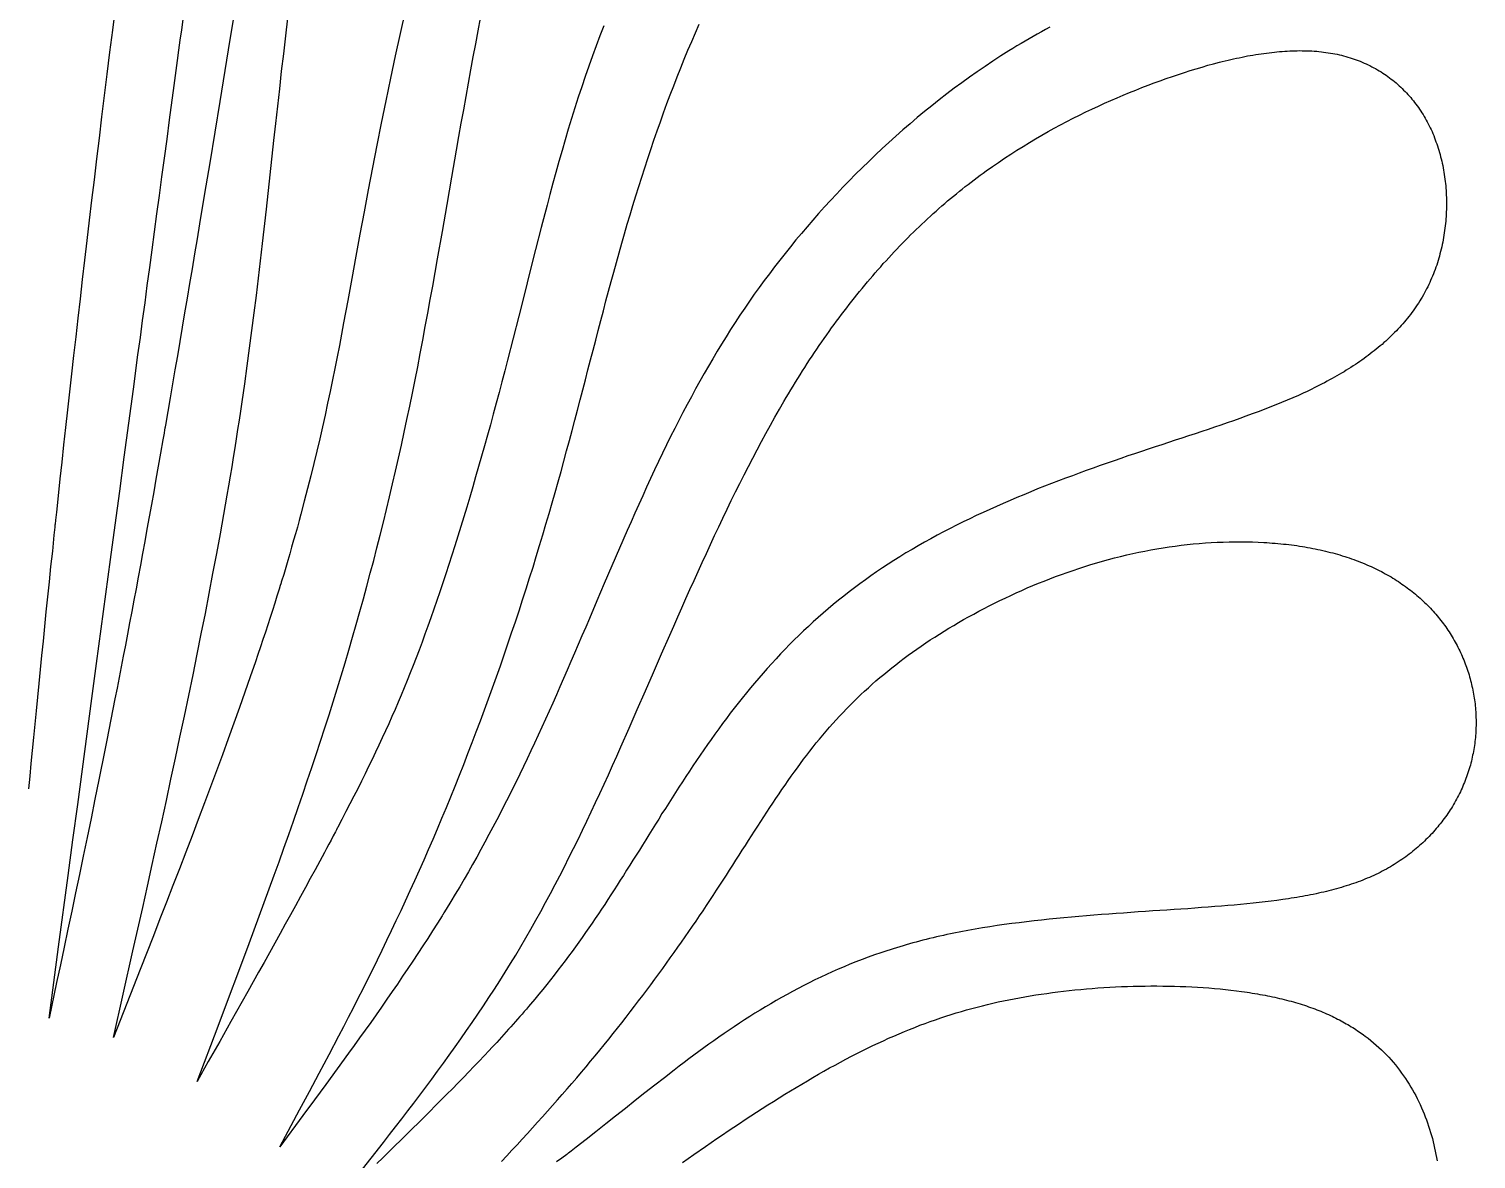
# Model space of a CAD drawing. Extents: x 0 to 279, y 0 to 212.
# Drawn here: x 191.69 to 204.4, y 119.99 to 129.92 of the extents above; entities that cross this region are included whole.
import ezdxf

# ---------------------------------------------------------------- set-up
doc = ezdxf.new("R2010")
doc.units = 0
doc.layers.add('LAYER_1', color=18, linetype='CONTINUOUS')

msp = doc.modelspace()

# ---------------------------------------------------------------- linework, layer by layer
at = {"layer": 'LAYER_1'}
for points in [[(193.544, 130.372), (193.455, 129.828), (193.366, 129.284), (193.321, 129.013), (193.277, 128.743), (193.232, 128.474), (193.188, 128.208), (193.166, 128.076), (193.144, 127.944), (193.122, 127.814), (193.101, 127.684), (193.079, 127.555), (193.057, 127.426), (193.036, 127.299), (193.015, 127.173), (192.993, 127.048), (192.972, 126.924), (192.951, 126.801), (192.93, 126.679), (192.909, 126.559), (192.889, 126.44), (192.886, 126.425), (192.885, 126.418), (192.884, 126.414), (192.884, 126.412), (192.881, 126.397), (192.876, 126.368), (192.866, 126.309), (192.845, 126.193), (192.825, 126.079), (192.805, 125.965), (192.785, 125.853), (192.765, 125.743), (192.746, 125.633), (192.726, 125.525), (192.706, 125.418), (192.687, 125.312), (192.668, 125.208), (192.649, 125.104), (192.63, 125.002), (192.611, 124.9), (192.592, 124.8), (192.573, 124.701), (192.555, 124.603), (192.536, 124.506), (192.518, 124.41), (192.5, 124.315), (192.481, 124.22), (192.463, 124.127), (192.445, 124.034), (192.427, 123.943), (192.409, 123.852), (192.392, 123.762), (192.374, 123.672), (192.356, 123.584), (192.339, 123.496), (192.321, 123.409), (192.304, 123.322), (192.286, 123.237), (192.269, 123.151), (192.235, 122.983), (192.2, 122.816), (192.166, 122.652), (192.133, 122.489), (192.099, 122.328), (192.065, 122.169), (192.032, 122.01), (191.999, 121.853), (191.966, 121.696), (191.932, 121.54), (191.866, 121.229), (191.95, 121.856), (192.034, 122.482), (192.076, 122.795), (192.118, 123.106), (192.159, 123.417), (192.201, 123.727), (192.242, 124.036), (192.283, 124.344), (192.325, 124.65), (192.365, 124.955), (192.406, 125.258), (192.446, 125.56), (192.487, 125.859), (192.527, 126.158), (192.567, 126.456), (192.607, 126.755), (192.647, 127.056), (192.668, 127.208), (192.688, 127.36), (192.709, 127.513), (192.729, 127.667), (192.75, 127.823), (192.771, 127.979), (192.792, 128.137), (192.814, 128.297), (192.835, 128.458), (192.857, 128.621), (192.88, 128.786), (192.902, 128.953), (192.925, 129.122), (192.948, 129.294), (192.959, 129.38), (192.971, 129.468), (192.983, 129.555), (192.995, 129.644), (193.007, 129.733), (193.019, 129.823), (193.031, 129.913), (193.043, 130.004)], [(192.447, 130.104), (192.422, 129.909), (192.398, 129.716), (192.374, 129.524), (192.351, 129.335), (192.328, 129.147), (192.305, 128.962), (192.283, 128.778), (192.261, 128.596), (192.239, 128.417), (192.218, 128.239), (192.198, 128.063), (192.177, 127.889), (192.157, 127.718), (192.138, 127.548), (192.119, 127.38), (192.1, 127.215), (192.081, 127.051), (192.063, 126.89), (192.045, 126.731), (192.028, 126.573), (192.011, 126.418), (191.994, 126.265), (191.978, 126.114), (191.962, 125.966), (191.946, 125.819), (191.931, 125.675), (191.923, 125.604), (191.919, 125.568), (191.918, 125.559), (191.918, 125.555), (191.918, 125.553), (191.918, 125.552), (191.917, 125.543), (191.909, 125.472), (191.895, 125.333), (191.88, 125.196), (191.866, 125.062), (191.852, 124.929), (191.839, 124.798), (191.826, 124.669), (191.813, 124.541), (191.8, 124.416), (191.788, 124.292), (191.776, 124.169), (191.764, 124.049), (191.752, 123.929), (191.74, 123.812), (191.729, 123.695), (191.718, 123.58), (191.707, 123.466), (191.696, 123.354), (191.685, 123.242)], [(194.994, 130.077), (194.949, 129.88), (194.906, 129.683), (194.864, 129.487), (194.823, 129.29), (194.783, 129.094), (194.745, 128.898), (194.707, 128.703), (194.669, 128.507), (194.633, 128.312), (194.597, 128.117), (194.561, 127.923), (194.526, 127.728), (194.49, 127.533), (194.453, 127.337), (194.435, 127.238), (194.416, 127.138), (194.396, 127.039), (194.376, 126.938), (194.355, 126.837), (194.334, 126.735), (194.312, 126.632), (194.29, 126.528), (194.267, 126.424), (194.243, 126.318), (194.218, 126.211), (194.192, 126.103), (194.165, 125.994), (194.137, 125.883), (194.108, 125.772), (194.078, 125.658), (194.062, 125.601), (194.047, 125.543), (194.03, 125.485), (194.014, 125.427), (193.997, 125.368), (193.98, 125.309), (193.963, 125.249), (193.945, 125.189), (193.927, 125.128), (193.908, 125.067), (193.906, 125.06), (193.905, 125.056), (193.904, 125.054), (193.904, 125.053), (193.901, 125.045), (193.897, 125.03), (193.887, 124.999), (193.868, 124.937), (193.848, 124.874), (193.828, 124.811), (193.808, 124.748), (193.787, 124.684), (193.766, 124.62), (193.744, 124.556), (193.723, 124.491), (193.701, 124.425), (193.678, 124.359), (193.633, 124.227), (193.586, 124.092), (193.538, 123.957), (193.489, 123.82), (193.439, 123.682), (193.389, 123.543), (193.337, 123.402), (193.284, 123.261), (193.231, 123.119), (193.177, 122.975), (193.122, 122.831), (193.067, 122.686), (193.011, 122.541), (192.954, 122.394), (192.897, 122.247), (192.84, 122.1), (192.782, 121.952), (192.666, 121.655), (192.549, 121.357), (192.431, 121.059), (192.517, 121.44), (192.603, 121.82), (192.689, 122.2), (192.731, 122.389), (192.773, 122.578), (192.814, 122.766), (192.856, 122.954), (192.897, 123.141), (192.937, 123.327), (192.977, 123.513), (193.016, 123.697), (193.055, 123.881), (193.093, 124.064), (193.131, 124.246), (193.167, 124.426), (193.203, 124.606), (193.239, 124.784), (193.273, 124.961), (193.306, 125.136), (193.339, 125.31), (193.371, 125.483), (193.386, 125.568), (193.401, 125.654), (193.416, 125.739), (193.431, 125.823), (193.445, 125.907), (193.459, 125.991), (193.473, 126.074), (193.487, 126.156), (193.5, 126.239), (193.513, 126.32), (193.525, 126.402), (193.538, 126.483), (193.55, 126.563), (193.562, 126.643), (193.585, 126.802), (193.607, 126.96), (193.628, 127.116), (193.648, 127.271), (193.668, 127.425), (193.687, 127.579), (193.705, 127.731), (193.723, 127.883), (193.741, 128.034), (193.775, 128.336), (193.808, 128.638), (193.841, 128.939), (193.858, 129.091), (193.875, 129.243), (193.892, 129.395), (193.909, 129.549), (193.927, 129.703), (193.946, 129.859), (193.964, 130.015)], [(196.74, 129.947), (196.705, 129.86), (196.672, 129.772), (196.639, 129.683), (196.607, 129.593), (196.576, 129.503), (196.545, 129.412), (196.515, 129.32), (196.485, 129.227), (196.456, 129.134), (196.427, 129.04), (196.399, 128.946), (196.372, 128.851), (196.345, 128.755), (196.318, 128.66), (196.292, 128.564), (196.266, 128.467), (196.24, 128.371), (196.189, 128.177), (196.139, 127.982), (196.09, 127.787), (196.041, 127.592), (195.992, 127.398), (195.943, 127.204), (195.894, 127.011), (195.869, 126.915), (195.844, 126.82), (195.819, 126.725), (195.794, 126.631), (195.768, 126.536), (195.743, 126.443), (195.717, 126.35), (195.691, 126.258), (195.665, 126.166), (195.639, 126.075), (195.613, 125.985), (195.587, 125.896), (195.561, 125.807), (195.535, 125.719), (195.509, 125.633), (195.482, 125.547), (195.456, 125.462), (195.43, 125.378), (195.403, 125.295), (195.377, 125.213), (195.351, 125.132), (195.324, 125.053), (195.298, 124.975), (195.272, 124.897), (195.246, 124.822), (195.22, 124.747), (195.194, 124.674), (195.168, 124.602), (195.142, 124.532), (195.116, 124.463), (195.09, 124.395), (195.064, 124.327), (195.038, 124.261), (195.012, 124.196), (194.985, 124.131), (194.959, 124.067), (194.932, 124.004), (194.905, 123.94), (194.878, 123.878), (194.85, 123.815), (194.822, 123.752), (194.793, 123.69), (194.764, 123.627), (194.734, 123.565), (194.704, 123.502), (194.673, 123.438), (194.642, 123.374), (194.61, 123.31), (194.577, 123.244), (194.544, 123.178), (194.509, 123.111), (194.474, 123.044), (194.438, 122.975), (194.42, 122.94), (194.402, 122.904), (194.399, 122.9), (194.398, 122.898), (194.398, 122.897), (194.397, 122.896), (194.395, 122.892), (194.39, 122.883), (194.381, 122.865), (194.362, 122.829), (194.343, 122.793), (194.323, 122.756), (194.304, 122.72), (194.284, 122.683), (194.243, 122.607), (194.202, 122.531), (194.16, 122.454), (194.118, 122.376), (194.074, 122.296), (194.03, 122.216), (193.986, 122.135), (193.941, 122.053), (193.895, 121.971), (193.849, 121.887), (193.802, 121.803), (193.755, 121.718), (193.707, 121.633), (193.659, 121.547), (193.611, 121.461), (193.562, 121.375), (193.513, 121.287), (193.464, 121.2), (193.365, 121.024), (193.265, 120.848), (193.166, 120.671), (193.35, 121.157), (193.442, 121.4), (193.533, 121.642), (193.623, 121.884), (193.712, 122.124), (193.756, 122.245), (193.8, 122.364), (193.843, 122.484), (193.886, 122.603), (193.929, 122.722), (193.971, 122.841), (194.012, 122.96), (194.053, 123.078), (194.094, 123.195), (194.134, 123.313), (194.174, 123.43), (194.212, 123.546), (194.251, 123.662), (194.288, 123.778), (194.325, 123.893), (194.361, 124.008), (194.397, 124.122), (194.432, 124.236), (194.466, 124.349), (194.5, 124.462), (194.532, 124.575), (194.565, 124.688), (194.596, 124.8), (194.628, 124.913), (194.658, 125.025), (194.688, 125.137), (194.718, 125.249), (194.746, 125.361), (194.775, 125.473), (194.803, 125.585), (194.83, 125.697), (194.857, 125.81), (194.884, 125.922), (194.91, 126.035), (194.935, 126.149), (194.961, 126.262), (194.985, 126.376), (195.01, 126.49), (195.034, 126.605), (195.058, 126.72), (195.081, 126.836), (195.104, 126.952), (195.127, 127.069), (195.149, 127.187), (195.171, 127.305), (195.193, 127.423), (195.215, 127.542), (195.237, 127.661), (195.279, 127.9), (195.321, 128.14), (195.363, 128.379), (195.404, 128.618), (195.446, 128.856), (195.466, 128.975), (195.487, 129.093), (195.508, 129.211), (195.529, 129.328), (195.55, 129.444), (195.571, 129.56), (195.592, 129.675), (195.614, 129.79), (195.636, 129.903), (195.657, 130.016)], [(200.656, 129.935), (200.62, 129.915), (200.584, 129.895), (200.547, 129.875), (200.511, 129.855), (200.475, 129.835), (200.44, 129.814), (200.404, 129.793), (200.368, 129.771), (200.333, 129.75), (200.297, 129.728), (200.227, 129.684), (200.157, 129.638), (200.088, 129.592), (200.02, 129.545), (199.952, 129.497), (199.884, 129.448), (199.817, 129.399), (199.751, 129.349), (199.685, 129.298), (199.62, 129.246), (199.556, 129.194), (199.492, 129.141), (199.429, 129.088), (199.367, 129.034), (199.305, 128.979), (199.244, 128.924), (199.184, 128.869), (199.125, 128.813), (199.066, 128.757), (199.008, 128.7), (198.951, 128.644), (198.895, 128.587), (198.839, 128.529), (198.785, 128.472), (198.731, 128.414), (198.678, 128.356), (198.626, 128.299), (198.575, 128.241), (198.524, 128.182), (198.475, 128.124), (198.426, 128.066), (198.378, 128.007), (198.331, 127.948), (198.284, 127.889), (198.238, 127.83), (198.193, 127.77), (198.148, 127.71), (198.105, 127.65), (198.061, 127.589), (198.019, 127.528), (197.977, 127.466), (197.935, 127.405), (197.894, 127.342), (197.853, 127.279), (197.813, 127.216), (197.774, 127.152), (197.735, 127.088), (197.696, 127.023), (197.658, 126.958), (197.62, 126.892), (197.582, 126.825), (197.545, 126.757), (197.508, 126.689), (197.471, 126.621), (197.434, 126.551), (197.398, 126.481), (197.362, 126.41), (197.326, 126.338), (197.291, 126.266), (197.255, 126.193), (197.22, 126.119), (197.185, 126.045), (197.15, 125.97), (197.115, 125.894), (197.081, 125.819), (197.046, 125.742), (197.012, 125.666), (196.978, 125.589), (196.944, 125.512), (196.877, 125.358), (196.81, 125.203), (196.743, 125.048), (196.678, 124.894), (196.612, 124.74), (196.58, 124.664), (196.547, 124.587), (196.515, 124.512), (196.482, 124.436), (196.45, 124.362), (196.418, 124.287), (196.386, 124.213), (196.354, 124.14), (196.322, 124.068), (196.29, 123.996), (196.258, 123.925), (196.227, 123.854), (196.195, 123.784), (196.163, 123.714), (196.13, 123.645), (196.098, 123.576), (196.066, 123.507), (196.033, 123.439), (196.001, 123.372), (195.968, 123.305), (195.935, 123.238), (195.901, 123.171), (195.868, 123.104), (195.834, 123.038), (195.8, 122.972), (195.765, 122.906), (195.73, 122.841), (195.695, 122.775), (195.659, 122.71), (195.623, 122.644), (195.586, 122.579), (195.549, 122.514), (195.511, 122.448), (195.473, 122.383), (195.434, 122.317), (195.394, 122.252), (195.354, 122.186), (195.334, 122.153), (195.324, 122.137), (195.323, 122.136), (195.323, 122.135), (195.322, 122.134), (195.321, 122.132), (195.318, 122.128), (195.277, 122.062), (195.235, 121.996), (195.193, 121.929), (195.149, 121.863), (195.106, 121.796), (195.062, 121.73), (195.017, 121.663), (194.972, 121.596), (194.926, 121.528), (194.88, 121.461), (194.833, 121.394), (194.786, 121.326), (194.739, 121.258), (194.691, 121.191), (194.643, 121.123), (194.594, 121.055), (194.545, 120.987), (194.496, 120.919), (194.397, 120.782), (194.298, 120.646), (194.197, 120.509), (194.096, 120.372), (193.893, 120.098), (194.067, 120.421), (194.153, 120.583), (194.24, 120.745), (194.326, 120.908), (194.412, 121.072), (194.454, 121.155), (194.497, 121.237), (194.54, 121.32), (194.582, 121.404), (194.624, 121.487), (194.667, 121.572), (194.709, 121.656), (194.75, 121.741), (194.792, 121.826), (194.834, 121.912), (194.875, 121.998), (194.916, 122.085), (194.958, 122.173), (194.998, 122.26), (195.039, 122.349), (195.079, 122.438), (195.12, 122.528), (195.16, 122.618), (195.199, 122.709), (195.239, 122.801), (195.278, 122.893), (195.317, 122.986), (195.356, 123.08), (195.394, 123.174), (195.433, 123.268), (195.47, 123.363), (195.508, 123.458), (195.545, 123.553), (195.582, 123.649), (195.618, 123.745), (195.655, 123.841), (195.69, 123.938), (195.726, 124.034), (195.761, 124.131), (195.795, 124.228), (195.83, 124.325), (195.863, 124.422), (195.897, 124.518), (195.929, 124.615), (195.962, 124.712), (195.994, 124.808), (196.025, 124.904), (196.056, 125), (196.087, 125.096), (196.117, 125.191), (196.146, 125.286), (196.175, 125.381), (196.203, 125.475), (196.231, 125.569), (196.258, 125.662), (196.285, 125.755), (196.311, 125.848), (196.337, 125.94), (196.363, 126.031), (196.388, 126.122), (196.412, 126.213), (196.437, 126.303), (196.461, 126.393), (196.484, 126.483), (196.508, 126.572), (196.531, 126.661), (196.554, 126.749), (196.577, 126.837), (196.6, 126.925), (196.622, 127.012), (196.645, 127.099), (196.668, 127.186), (196.69, 127.272), (196.713, 127.358), (196.735, 127.444), (196.758, 127.53), (196.781, 127.615), (196.804, 127.7), (196.827, 127.784), (196.85, 127.869), (196.873, 127.953), (196.897, 128.037), (196.921, 128.121), (196.945, 128.204), (196.97, 128.287), (196.995, 128.37), (197.02, 128.453), (197.046, 128.535), (197.072, 128.618), (197.098, 128.699), (197.125, 128.781), (197.152, 128.862), (197.179, 128.943), (197.207, 129.024), (197.236, 129.104), (197.264, 129.184), (197.294, 129.264), (197.323, 129.343), (197.353, 129.422), (197.384, 129.5), (197.415, 129.578), (197.446, 129.656), (197.478, 129.733), (197.511, 129.81), (197.544, 129.886), (197.577, 129.962)], [(194.586, 119.861), (194.695, 119.999), (194.803, 120.136), (194.857, 120.205), (194.91, 120.274), (194.964, 120.343), (195.017, 120.413), (195.07, 120.482), (195.123, 120.552), (195.175, 120.622), (195.227, 120.692), (195.279, 120.763), (195.331, 120.833), (195.382, 120.904), (195.433, 120.976), (195.484, 121.047), (195.534, 121.119), (195.584, 121.191), (195.633, 121.264), (195.682, 121.337), (195.73, 121.41), (195.778, 121.483), (195.826, 121.557), (195.873, 121.632), (195.919, 121.707), (195.965, 121.782), (196.01, 121.858), (196.055, 121.934), (196.099, 122.011), (196.143, 122.088), (196.186, 122.166), (196.228, 122.244), (196.27, 122.322), (196.312, 122.401), (196.353, 122.48), (196.393, 122.559), (196.433, 122.639), (196.473, 122.719), (196.513, 122.799), (196.552, 122.879), (196.59, 122.96), (196.629, 123.041), (196.667, 123.122), (196.704, 123.203), (196.742, 123.285), (196.779, 123.366), (196.816, 123.448), (196.853, 123.53), (196.889, 123.612), (196.961, 123.775), (197.033, 123.939), (197.105, 124.103), (197.176, 124.266), (197.247, 124.429), (197.318, 124.592), (197.353, 124.673), (197.389, 124.754), (197.425, 124.834), (197.46, 124.915), (197.496, 124.995), (197.532, 125.075), (197.568, 125.154), (197.604, 125.233), (197.64, 125.312), (197.676, 125.39), (197.712, 125.468), (197.749, 125.546), (197.785, 125.623), (197.822, 125.7), (197.859, 125.776), (197.896, 125.852), (197.934, 125.927), (197.971, 126.002), (198.009, 126.076), (198.047, 126.15), (198.086, 126.223), (198.124, 126.295), (198.163, 126.367), (198.202, 126.438), (198.242, 126.508), (198.281, 126.578), (198.321, 126.647), (198.341, 126.681), (198.362, 126.715), (198.382, 126.749), (198.402, 126.782), (198.423, 126.816), (198.443, 126.849), (198.464, 126.882), (198.485, 126.915), (198.505, 126.947), (198.526, 126.98), (198.547, 127.012), (198.568, 127.044), (198.59, 127.076), (198.611, 127.107), (198.632, 127.139), (198.654, 127.17), (198.675, 127.201), (198.697, 127.232), (198.718, 127.262), (198.74, 127.293), (198.762, 127.323), (198.784, 127.353), (198.806, 127.382), (198.828, 127.412), (198.85, 127.441), (198.873, 127.471), (198.895, 127.499), (198.918, 127.528), (198.94, 127.557), (198.963, 127.585), (198.986, 127.613), (199.009, 127.641), (199.031, 127.669), (199.054, 127.697), (199.078, 127.724), (199.101, 127.751), (199.124, 127.778), (199.147, 127.805), (199.171, 127.831), (199.194, 127.858), (199.218, 127.884), (199.242, 127.91), (199.265, 127.936), (199.289, 127.961), (199.313, 127.986), (199.337, 128.012), (199.362, 128.037), (199.386, 128.061), (199.41, 128.086), (199.434, 128.11), (199.459, 128.134), (199.483, 128.158), (199.508, 128.182), (199.533, 128.206), (199.558, 128.229), (199.583, 128.252), (199.608, 128.275), (199.633, 128.298), (199.658, 128.32), (199.683, 128.343), (199.708, 128.365), (199.734, 128.387), (199.759, 128.409), (199.785, 128.43), (199.811, 128.451), (199.836, 128.473), (199.862, 128.494), (199.888, 128.514), (199.914, 128.535), (199.94, 128.555), (199.966, 128.575), (199.993, 128.595), (200.019, 128.615), (200.045, 128.635), (200.072, 128.654), (200.098, 128.673), (200.152, 128.711), (200.205, 128.748), (200.259, 128.785), (200.313, 128.82), (200.368, 128.855), (200.422, 128.889), (200.477, 128.922), (200.531, 128.955), (200.586, 128.987), (200.641, 129.018), (200.696, 129.049), (200.751, 129.078), (200.807, 129.107), (200.862, 129.136), (200.917, 129.164), (200.972, 129.191), (201.027, 129.217), (201.083, 129.243), (201.138, 129.268), (201.193, 129.292), (201.247, 129.316), (201.302, 129.339), (201.357, 129.362), (201.411, 129.384), (201.466, 129.405), (201.52, 129.426), (201.573, 129.446), (201.627, 129.466), (201.68, 129.485), (201.733, 129.503), (201.786, 129.521), (201.839, 129.538), (201.891, 129.555), (201.943, 129.571), (201.994, 129.586), (202.046, 129.601), (202.096, 129.614), (202.147, 129.628), (202.172, 129.634), (202.197, 129.64), (202.222, 129.646), (202.247, 129.652), (202.271, 129.657), (202.296, 129.663), (202.321, 129.668), (202.345, 129.673), (202.369, 129.678), (202.393, 129.683), (202.417, 129.687), (202.441, 129.691), (202.465, 129.695), (202.489, 129.699), (202.513, 129.702), (202.536, 129.706), (202.56, 129.709), (202.583, 129.712), (202.606, 129.715), (202.629, 129.717), (202.652, 129.719), (202.675, 129.721), (202.697, 129.723), (202.72, 129.725), (202.742, 129.726), (202.765, 129.727), (202.787, 129.728), (202.809, 129.729), (202.831, 129.729), (202.852, 129.73), (202.874, 129.729), (202.895, 129.729), (202.917, 129.729), (202.938, 129.728), (202.959, 129.727), (202.98, 129.725), (203.001, 129.724), (203.021, 129.722), (203.042, 129.72), (203.062, 129.717), (203.082, 129.715), (203.102, 129.712), (203.122, 129.709), (203.142, 129.705), (203.161, 129.702), (203.181, 129.698), (203.2, 129.693), (203.219, 129.689), (203.238, 129.684), (203.257, 129.679), (203.275, 129.674), (203.294, 129.668), (203.312, 129.662), (203.33, 129.656), (203.348, 129.65), (203.366, 129.643), (203.384, 129.636), (203.401, 129.629), (203.418, 129.621), (203.435, 129.614), (203.452, 129.606), (203.469, 129.598), (203.486, 129.589), (203.502, 129.58), (203.518, 129.572), (203.534, 129.562), (203.55, 129.553), (203.566, 129.543), (203.581, 129.533), (203.596, 129.523), (203.611, 129.513), (203.626, 129.502), (203.641, 129.492), (203.656, 129.48), (203.67, 129.469), (203.684, 129.458), (203.698, 129.446), (203.712, 129.434), (203.725, 129.422), (203.739, 129.41), (203.752, 129.397), (203.765, 129.384), (203.778, 129.371), (203.79, 129.358), (203.803, 129.345), (203.815, 129.331), (203.827, 129.317), (203.838, 129.303), (203.85, 129.289), (203.861, 129.274), (203.872, 129.26), (203.883, 129.245), (203.894, 129.23), (203.905, 129.215), (203.915, 129.199), (203.925, 129.184), (203.935, 129.168), (203.944, 129.152), (203.954, 129.136), (203.963, 129.12), (203.972, 129.103), (203.981, 129.087), (203.989, 129.07), (203.998, 129.053), (204.006, 129.036), (204.014, 129.018), (204.021, 129.001), (204.029, 128.983), (204.036, 128.965), (204.043, 128.947), (204.049, 128.929), (204.056, 128.911), (204.062, 128.893), (204.068, 128.874), (204.074, 128.855), (204.079, 128.836), (204.085, 128.817), (204.09, 128.798), (204.094, 128.779), (204.099, 128.76), (204.103, 128.74), (204.108, 128.721), (204.111, 128.701), (204.115, 128.681), (204.118, 128.661), (204.122, 128.641), (204.124, 128.621), (204.127, 128.601), (204.13, 128.581), (204.132, 128.561), (204.134, 128.541), (204.136, 128.52), (204.137, 128.5), (204.138, 128.479), (204.139, 128.459), (204.14, 128.438), (204.14, 128.418), (204.141, 128.397), (204.141, 128.376), (204.141, 128.356), (204.14, 128.335), (204.139, 128.314), (204.138, 128.294), (204.137, 128.273), (204.136, 128.252), (204.134, 128.231), (204.132, 128.211), (204.13, 128.19), (204.128, 128.169), (204.125, 128.149), (204.122, 128.128), (204.119, 128.108), (204.115, 128.087), (204.112, 128.067), (204.108, 128.046), (204.104, 128.026), (204.099, 128.005), (204.094, 127.985), (204.09, 127.965), (204.084, 127.945), (204.079, 127.925), (204.073, 127.905), (204.067, 127.885), (204.061, 127.865), (204.055, 127.846), (204.048, 127.826), (204.041, 127.806), (204.034, 127.787), (204.026, 127.768), (204.019, 127.749), (204.011, 127.73), (204.002, 127.711), (203.994, 127.692), (203.985, 127.674), (203.976, 127.655), (203.967, 127.637), (203.957, 127.619), (203.948, 127.601), (203.938, 127.583), (203.927, 127.565), (203.917, 127.547), (203.906, 127.53), (203.895, 127.512), (203.884, 127.495), (203.872, 127.478), (203.861, 127.461), (203.849, 127.444), (203.836, 127.428), (203.824, 127.411), (203.811, 127.395), (203.798, 127.378), (203.785, 127.362), (203.771, 127.346), (203.758, 127.33), (203.744, 127.315), (203.73, 127.299), (203.715, 127.283), (203.701, 127.268), (203.686, 127.253), (203.671, 127.238), (203.655, 127.223), (203.64, 127.208), (203.624, 127.193), (203.608, 127.178), (203.592, 127.164), (203.575, 127.149), (203.558, 127.135), (203.541, 127.121), (203.524, 127.107), (203.507, 127.093), (203.489, 127.079), (203.471, 127.065), (203.453, 127.051), (203.435, 127.038), (203.417, 127.024), (203.398, 127.011), (203.379, 126.998), (203.36, 126.985), (203.341, 126.972), (203.321, 126.959), (203.301, 126.946), (203.281, 126.933), (203.261, 126.921), (203.241, 126.908), (203.22, 126.896), (203.199, 126.884), (203.178, 126.872), (203.157, 126.86), (203.136, 126.848), (203.114, 126.836), (203.092, 126.824), (203.07, 126.812), (203.048, 126.801), (203.026, 126.789), (203.003, 126.778), (202.98, 126.766), (202.957, 126.755), (202.934, 126.744), (202.911, 126.733), (202.887, 126.722), (202.84, 126.7), (202.791, 126.679), (202.742, 126.658), (202.692, 126.637), (202.642, 126.617), (202.59, 126.596), (202.539, 126.576), (202.486, 126.556), (202.433, 126.537), (202.38, 126.517), (202.326, 126.498), (202.271, 126.478), (202.216, 126.459), (202.16, 126.44), (202.104, 126.421), (202.048, 126.402), (201.991, 126.383), (201.933, 126.364), (201.876, 126.345), (201.817, 126.325), (201.759, 126.306), (201.7, 126.287), (201.641, 126.267), (201.582, 126.248), (201.522, 126.228), (201.462, 126.208), (201.402, 126.188), (201.342, 126.168), (201.282, 126.147), (201.221, 126.126), (201.16, 126.105), (201.099, 126.084), (201.038, 126.062), (200.977, 126.04), (200.916, 126.018), (200.855, 125.995), (200.794, 125.973), (200.733, 125.949), (200.672, 125.926), (200.611, 125.902), (200.55, 125.878), (200.489, 125.853), (200.429, 125.828), (200.368, 125.803), (200.308, 125.777), (200.248, 125.751), (200.189, 125.725), (200.129, 125.698), (200.07, 125.671), (200.011, 125.644), (199.953, 125.616), (199.895, 125.588), (199.837, 125.559), (199.78, 125.53), (199.723, 125.501), (199.667, 125.471), (199.611, 125.441), (199.556, 125.41), (199.501, 125.379), (199.447, 125.347), (199.393, 125.316), (199.34, 125.283), (199.288, 125.251), (199.236, 125.217), (199.186, 125.184), (199.135, 125.15), (199.086, 125.115), (199.037, 125.08), (198.988, 125.045), (198.94, 125.009), (198.893, 124.973), (198.847, 124.937), (198.801, 124.9), (198.755, 124.863), (198.71, 124.825), (198.666, 124.787), (198.622, 124.749), (198.579, 124.71), (198.537, 124.671), (198.494, 124.631), (198.453, 124.591), (198.412, 124.551), (198.371, 124.51), (198.331, 124.469), (198.291, 124.428), (198.252, 124.386), (198.214, 124.344), (198.175, 124.302), (198.138, 124.259), (198.1, 124.216), (198.063, 124.173), (198.027, 124.13), (197.991, 124.086), (197.955, 124.041), (197.919, 123.997), (197.885, 123.952), (197.85, 123.907), (197.816, 123.862), (197.782, 123.816), (197.748, 123.77), (197.715, 123.724), (197.682, 123.678), (197.649, 123.632), (197.617, 123.585), (197.585, 123.539), (197.553, 123.492), (197.522, 123.445), (197.491, 123.399), (197.46, 123.352), (197.429, 123.305), (197.399, 123.258), (197.369, 123.211), (197.339, 123.165), (197.309, 123.118), (197.28, 123.071), (197.25, 123.025), (197.221, 122.978), (197.193, 122.932), (197.164, 122.886), (197.135, 122.84), (197.107, 122.795), (197.079, 122.749), (197.051, 122.704), (197.023, 122.659), (196.995, 122.615), (196.967, 122.571), (196.939, 122.527), (196.912, 122.483), (196.884, 122.44), (196.857, 122.397), (196.83, 122.355), (196.802, 122.312), (196.775, 122.27), (196.747, 122.228), (196.72, 122.186), (196.692, 122.145), (196.664, 122.103), (196.636, 122.062), (196.607, 122.021), (196.578, 121.98), (196.549, 121.938), (196.52, 121.897), (196.49, 121.856), (196.46, 121.815), (196.43, 121.774), (196.399, 121.732), (196.368, 121.691), (196.336, 121.649), (196.303, 121.607), (196.27, 121.565), (196.237, 121.523), (196.202, 121.481), (196.168, 121.438), (196.132, 121.395), (196.096, 121.352), (196.077, 121.33), (196.059, 121.308), (196.04, 121.286), (196.021, 121.264), (196.002, 121.242), (195.982, 121.22), (195.962, 121.198), (195.943, 121.175), (195.923, 121.153), (195.902, 121.13), (195.882, 121.107), (195.861, 121.084), (195.84, 121.062), (195.819, 121.038), (195.798, 121.015), (195.776, 120.992), (195.755, 120.969), (195.733, 120.945), (195.689, 120.898), (195.644, 120.851), (195.598, 120.803), (195.552, 120.755), (195.505, 120.706), (195.457, 120.657), (195.409, 120.608), (195.36, 120.559), (195.311, 120.509), (195.261, 120.459), (195.211, 120.409), (195.161, 120.359), (195.11, 120.308), (195.058, 120.258), (195.007, 120.207), (194.955, 120.156), (194.902, 120.105), (194.85, 120.053), (194.797, 120.002), (194.744, 119.95)], [(195.84, 119.969), (195.886, 120.018), (195.932, 120.067), (195.977, 120.116), (196.023, 120.165), (196.068, 120.215), (196.113, 120.264), (196.157, 120.313), (196.201, 120.362), (196.245, 120.411), (196.289, 120.46), (196.332, 120.509), (196.374, 120.557), (196.417, 120.606), (196.459, 120.655), (196.501, 120.704), (196.542, 120.753), (196.583, 120.801), (196.623, 120.85), (196.663, 120.898), (196.703, 120.947), (196.743, 120.995), (196.782, 121.044), (196.82, 121.092), (196.859, 121.14), (196.896, 121.188), (196.934, 121.236), (196.971, 121.284), (197.008, 121.332), (197.044, 121.38), (197.081, 121.427), (197.116, 121.475), (197.152, 121.522), (197.187, 121.57), (197.221, 121.617), (197.256, 121.664), (197.29, 121.711), (197.323, 121.758), (197.357, 121.804), (197.39, 121.851), (197.422, 121.897), (197.455, 121.943), (197.487, 121.989), (197.518, 122.035), (197.549, 122.081), (197.58, 122.127), (197.611, 122.172), (197.641, 122.217), (197.671, 122.262), (197.701, 122.307), (197.73, 122.352), (197.759, 122.397), (197.788, 122.441), (197.816, 122.485), (197.844, 122.529), (197.872, 122.573), (197.9, 122.616), (197.928, 122.66), (197.955, 122.703), (197.983, 122.745), (198.01, 122.788), (198.037, 122.83), (198.064, 122.872), (198.091, 122.914), (198.117, 122.955), (198.144, 122.996), (198.171, 123.037), (198.198, 123.078), (198.224, 123.118), (198.251, 123.158), (198.278, 123.198), (198.304, 123.237), (198.331, 123.276), (198.358, 123.315), (198.385, 123.353), (198.412, 123.391), (198.439, 123.429), (198.466, 123.466), (198.494, 123.503), (198.521, 123.539), (198.549, 123.575), (198.577, 123.611), (198.605, 123.646), (198.634, 123.681), (198.663, 123.716), (198.692, 123.75), (198.721, 123.784), (198.75, 123.817), (198.78, 123.85), (198.81, 123.883), (198.841, 123.915), (198.871, 123.947), (198.902, 123.979), (198.934, 124.01), (198.965, 124.041), (198.997, 124.072), (199.03, 124.102), (199.063, 124.132), (199.096, 124.162), (199.129, 124.191), (199.163, 124.22), (199.198, 124.249), (199.233, 124.278), (199.268, 124.306), (199.304, 124.334), (199.34, 124.362), (199.376, 124.39), (199.413, 124.417), (199.451, 124.444), (199.489, 124.471), (199.528, 124.498), (199.567, 124.525), (199.606, 124.551), (199.647, 124.577), (199.687, 124.603), (199.729, 124.629), (199.77, 124.654), (199.813, 124.679), (199.856, 124.705), (199.899, 124.73), (199.943, 124.754), (199.988, 124.779), (200.033, 124.803), (200.079, 124.827), (200.125, 124.851), (200.171, 124.874), (200.218, 124.897), (200.265, 124.92), (200.313, 124.943), (200.361, 124.965), (200.41, 124.986), (200.459, 125.008), (200.508, 125.029), (200.557, 125.049), (200.607, 125.069), (200.657, 125.089), (200.708, 125.108), (200.759, 125.127), (200.81, 125.145), (200.861, 125.163), (200.913, 125.18), (200.964, 125.197), (201.016, 125.213), (201.069, 125.229), (201.121, 125.244), (201.173, 125.259), (201.226, 125.272), (201.279, 125.286), (201.332, 125.298), (201.385, 125.31), (201.438, 125.322), (201.491, 125.333), (201.545, 125.343), (201.598, 125.352), (201.651, 125.361), (201.704, 125.369), (201.758, 125.376), (201.811, 125.383), (201.864, 125.389), (201.917, 125.395), (201.97, 125.399), (202.023, 125.404), (202.075, 125.407), (202.128, 125.41), (202.18, 125.412), (202.232, 125.413), (202.284, 125.414), (202.335, 125.414), (202.386, 125.414), (202.437, 125.413), (202.487, 125.411), (202.537, 125.408), (202.562, 125.407), (202.587, 125.405), (202.611, 125.403), (202.636, 125.401), (202.66, 125.399), (202.685, 125.397), (202.709, 125.394), (202.733, 125.392), (202.757, 125.389), (202.781, 125.386), (202.804, 125.383), (202.828, 125.38), (202.851, 125.376), (202.875, 125.372), (202.898, 125.369), (202.921, 125.365), (202.944, 125.361), (202.966, 125.356), (202.989, 125.352), (203.011, 125.347), (203.033, 125.342), (203.056, 125.337), (203.077, 125.332), (203.099, 125.327), (203.121, 125.321), (203.142, 125.316), (203.163, 125.31), (203.184, 125.304), (203.205, 125.298), (203.226, 125.292), (203.247, 125.285), (203.267, 125.279), (203.287, 125.272), (203.307, 125.265), (203.327, 125.258), (203.347, 125.251), (203.366, 125.243), (203.385, 125.236), (203.404, 125.228), (203.423, 125.22), (203.442, 125.212), (203.461, 125.204), (203.479, 125.196), (203.497, 125.187), (203.516, 125.179), (203.533, 125.17), (203.551, 125.161), (203.569, 125.152), (203.586, 125.143), (203.603, 125.133), (203.62, 125.124), (203.637, 125.114), (203.654, 125.105), (203.67, 125.095), (203.687, 125.085), (203.703, 125.074), (203.719, 125.064), (203.734, 125.054), (203.75, 125.043), (203.765, 125.032), (203.781, 125.021), (203.796, 125.01), (203.811, 124.999), (203.825, 124.988), (203.84, 124.977), (203.854, 124.965), (203.868, 124.953), (203.882, 124.942), (203.896, 124.93), (203.91, 124.918), (203.923, 124.906), (203.936, 124.893), (203.949, 124.881), (203.962, 124.868), (203.975, 124.856), (203.988, 124.843), (204, 124.83), (204.012, 124.817), (204.024, 124.804), (204.036, 124.79), (204.048, 124.777), (204.059, 124.764), (204.07, 124.75), (204.081, 124.736), (204.092, 124.722), (204.103, 124.709), (204.114, 124.694), (204.124, 124.68), (204.134, 124.666), (204.144, 124.652), (204.154, 124.637), (204.164, 124.623), (204.173, 124.608), (204.182, 124.593), (204.191, 124.578), (204.2, 124.563), (204.209, 124.548), (204.218, 124.533), (204.226, 124.517), (204.234, 124.502), (204.242, 124.487), (204.25, 124.471), (204.257, 124.455), (204.265, 124.44), (204.272, 124.424), (204.279, 124.408), (204.286, 124.392), (204.293, 124.376), (204.299, 124.36), (204.305, 124.343), (204.311, 124.327), (204.317, 124.311), (204.323, 124.294), (204.329, 124.278), (204.334, 124.261), (204.339, 124.245), (204.344, 124.228), (204.349, 124.211), (204.353, 124.194), (204.357, 124.177), (204.362, 124.161), (204.365, 124.144), (204.369, 124.127), (204.373, 124.11), (204.376, 124.093), (204.379, 124.075), (204.382, 124.058), (204.385, 124.041), (204.387, 124.024), (204.389, 124.007), (204.392, 123.989), (204.393, 123.972), (204.395, 123.955), (204.397, 123.938), (204.398, 123.92), (204.399, 123.903), (204.4, 123.885), (204.4, 123.868), (204.401, 123.851), (204.401, 123.833), (204.401, 123.816), (204.401, 123.798), (204.4, 123.781), (204.4, 123.763), (204.399, 123.746), (204.398, 123.729), (204.396, 123.711), (204.395, 123.694), (204.393, 123.676), (204.391, 123.659), (204.389, 123.641), (204.387, 123.624), (204.384, 123.607), (204.381, 123.589), (204.378, 123.572), (204.375, 123.555), (204.371, 123.538), (204.368, 123.52), (204.364, 123.503), (204.36, 123.486), (204.355, 123.469), (204.351, 123.452), (204.346, 123.435), (204.341, 123.418), (204.335, 123.401), (204.33, 123.384), (204.324, 123.367), (204.318, 123.35), (204.312, 123.333), (204.306, 123.316), (204.299, 123.3), (204.292, 123.283), (204.285, 123.267), (204.278, 123.25), (204.27, 123.234), (204.263, 123.217), (204.255, 123.201), (204.247, 123.185), (204.238, 123.169), (204.23, 123.153), (204.221, 123.137), (204.212, 123.121), (204.203, 123.105), (204.193, 123.089), (204.184, 123.074), (204.174, 123.058), (204.164, 123.043), (204.153, 123.027), (204.143, 123.012), (204.132, 122.997), (204.121, 122.982), (204.11, 122.967), (204.099, 122.952), (204.087, 122.937), (204.075, 122.923), (204.064, 122.908), (204.051, 122.894), (204.039, 122.88), (204.026, 122.866), (204.014, 122.852), (204.001, 122.838), (203.988, 122.824), (203.974, 122.81), (203.961, 122.797), (203.947, 122.783), (203.933, 122.77), (203.919, 122.757), (203.904, 122.744), (203.89, 122.731), (203.875, 122.719), (203.86, 122.706), (203.845, 122.694), (203.83, 122.682), (203.814, 122.67), (203.798, 122.658), (203.783, 122.646), (203.766, 122.635), (203.75, 122.623), (203.734, 122.612), (203.717, 122.601), (203.7, 122.59), (203.683, 122.579), (203.666, 122.569), (203.648, 122.558), (203.631, 122.548), (203.613, 122.538), (203.595, 122.528), (203.577, 122.519), (203.558, 122.509), (203.54, 122.5), (203.521, 122.491), (203.502, 122.482), (203.483, 122.474), (203.464, 122.465), (203.444, 122.457), (203.425, 122.449), (203.405, 122.441), (203.385, 122.433), (203.365, 122.426), (203.344, 122.418), (203.324, 122.411), (203.303, 122.404), (203.282, 122.397), (203.261, 122.39), (203.24, 122.384), (203.218, 122.377), (203.197, 122.371), (203.175, 122.365), (203.153, 122.359), (203.131, 122.353), (203.109, 122.347), (203.086, 122.342), (203.064, 122.336), (203.041, 122.331), (203.018, 122.326), (202.995, 122.321), (202.971, 122.316), (202.948, 122.311), (202.924, 122.307), (202.9, 122.302), (202.876, 122.298), (202.852, 122.294), (202.827, 122.289), (202.803, 122.285), (202.778, 122.281), (202.753, 122.277), (202.728, 122.274), (202.703, 122.27), (202.652, 122.263), (202.6, 122.256), (202.548, 122.25), (202.495, 122.244), (202.442, 122.238), (202.387, 122.232), (202.332, 122.227), (202.277, 122.222), (202.22, 122.217), (202.164, 122.212), (202.106, 122.208), (202.048, 122.203), (201.989, 122.199), (201.93, 122.195), (201.87, 122.19), (201.809, 122.186), (201.748, 122.182), (201.686, 122.178), (201.623, 122.174), (201.561, 122.17), (201.497, 122.165), (201.433, 122.161), (201.369, 122.157), (201.305, 122.152), (201.24, 122.148), (201.175, 122.143), (201.11, 122.138), (201.044, 122.133), (200.979, 122.127), (200.913, 122.122), (200.847, 122.116), (200.781, 122.11), (200.715, 122.104), (200.65, 122.097), (200.584, 122.09), (200.518, 122.083), (200.453, 122.075), (200.387, 122.067), (200.322, 122.059), (200.257, 122.05), (200.193, 122.041), (200.129, 122.031), (200.065, 122.021), (200.001, 122.01), (199.938, 121.999), (199.876, 121.987), (199.814, 121.975), (199.783, 121.969), (199.752, 121.962), (199.722, 121.955), (199.691, 121.949), (199.661, 121.942), (199.631, 121.935), (199.601, 121.927), (199.571, 121.92), (199.542, 121.913), (199.512, 121.905), (199.483, 121.897), (199.454, 121.889), (199.425, 121.881), (199.396, 121.873), (199.368, 121.864), (199.339, 121.856), (199.311, 121.847), (199.282, 121.838), (199.254, 121.829), (199.226, 121.82), (199.199, 121.811), (199.171, 121.802), (199.116, 121.783), (199.061, 121.763), (199.008, 121.743), (198.954, 121.722), (198.901, 121.701), (198.849, 121.679), (198.797, 121.657), (198.745, 121.634), (198.694, 121.611), (198.644, 121.588), (198.594, 121.564), (198.544, 121.539), (198.495, 121.514), (198.446, 121.489), (198.397, 121.463), (198.349, 121.437), (198.301, 121.41), (198.254, 121.383), (198.206, 121.355), (198.159, 121.328), (198.113, 121.299), (198.067, 121.271), (198.021, 121.242), (197.975, 121.213), (197.93, 121.183), (197.884, 121.153), (197.84, 121.123), (197.795, 121.092), (197.75, 121.061), (197.706, 121.03), (197.662, 120.999), (197.618, 120.967), (197.574, 120.935), (197.531, 120.903), (197.487, 120.87), (197.444, 120.838), (197.401, 120.805), (197.357, 120.772), (197.271, 120.705), (197.186, 120.638), (197.1, 120.571), (197.014, 120.503), (196.929, 120.435), (196.843, 120.366), (196.757, 120.298), (196.67, 120.23), (196.583, 120.162), (196.496, 120.094), (196.452, 120.06), (196.43, 120.043), (196.424, 120.039), (196.421, 120.037), (196.42, 120.036), (196.419, 120.035), (196.419, 120.035), (196.413, 120.031), (196.369, 119.997), (196.324, 119.964)], [(197.431, 119.961), (197.531, 120.031), (197.631, 120.1), (197.681, 120.134), (197.731, 120.169), (197.781, 120.203), (197.831, 120.237), (197.881, 120.27), (197.931, 120.303), (197.981, 120.337), (198.031, 120.369), (198.081, 120.402), (198.131, 120.434), (198.181, 120.466), (198.23, 120.497), (198.28, 120.528), (198.33, 120.559), (198.379, 120.59), (198.429, 120.62), (198.478, 120.649), (198.527, 120.678), (198.576, 120.707), (198.625, 120.735), (198.673, 120.763), (198.722, 120.79), (198.77, 120.816), (198.818, 120.842), (198.866, 120.868), (198.914, 120.893), (198.961, 120.917), (199.008, 120.941), (199.055, 120.964), (199.102, 120.987), (199.149, 121.009), (199.195, 121.03), (199.241, 121.051), (199.287, 121.071), (199.333, 121.091), (199.379, 121.11), (199.425, 121.129), (199.471, 121.147), (199.516, 121.165), (199.562, 121.182), (199.607, 121.198), (199.653, 121.214), (199.698, 121.23), (199.744, 121.245), (199.79, 121.259), (199.835, 121.274), (199.881, 121.287), (199.926, 121.3), (199.972, 121.313), (200.018, 121.325), (200.064, 121.337), (200.11, 121.348), (200.156, 121.359), (200.203, 121.37), (200.249, 121.38), (200.296, 121.39), (200.343, 121.399), (200.39, 121.408), (200.438, 121.416), (200.485, 121.424), (200.533, 121.432), (200.581, 121.439), (200.63, 121.446), (200.679, 121.453), (200.728, 121.459), (200.777, 121.465), (200.827, 121.47), (200.877, 121.476), (200.928, 121.48), (200.978, 121.485), (201.029, 121.489), (201.08, 121.493), (201.132, 121.496), (201.183, 121.5), (201.235, 121.502), (201.287, 121.505), (201.338, 121.507), (201.39, 121.508), (201.442, 121.509), (201.494, 121.51), (201.545, 121.511), (201.597, 121.511), (201.649, 121.51), (201.7, 121.51), (201.751, 121.508), (201.802, 121.507), (201.853, 121.505), (201.904, 121.503), (201.954, 121.5), (202.004, 121.497), (202.054, 121.493), (202.103, 121.489), (202.152, 121.485), (202.2, 121.48), (202.248, 121.474), (202.296, 121.469), (202.342, 121.463), (202.366, 121.459), (202.389, 121.456), (202.412, 121.452), (202.435, 121.449), (202.457, 121.445), (202.48, 121.441), (202.502, 121.437), (202.524, 121.433), (202.547, 121.429), (202.568, 121.425), (202.59, 121.421), (202.612, 121.416), (202.633, 121.411), (202.654, 121.407), (202.675, 121.402), (202.696, 121.397), (202.716, 121.392), (202.737, 121.387), (202.757, 121.381), (202.777, 121.376), (202.797, 121.37), (202.816, 121.365), (202.836, 121.359), (202.855, 121.353), (202.874, 121.347), (202.893, 121.341), (202.911, 121.335), (202.93, 121.328), (202.948, 121.322), (202.966, 121.315), (202.984, 121.309), (203.002, 121.302), (203.019, 121.295), (203.037, 121.288), (203.054, 121.281), (203.071, 121.274), (203.087, 121.266), (203.104, 121.259), (203.121, 121.252), (203.137, 121.244), (203.153, 121.236), (203.169, 121.228), (203.184, 121.22), (203.2, 121.212), (203.215, 121.204), (203.231, 121.196), (203.246, 121.188), (203.261, 121.179), (203.275, 121.171), (203.29, 121.162), (203.304, 121.153), (203.318, 121.145), (203.332, 121.136), (203.346, 121.127), (203.36, 121.118), (203.374, 121.109), (203.387, 121.099), (203.4, 121.09), (203.413, 121.08), (203.426, 121.071), (203.452, 121.052), (203.476, 121.032), (203.501, 121.012), (203.524, 120.991), (203.547, 120.971), (203.57, 120.95), (203.592, 120.928), (203.613, 120.907), (203.634, 120.885), (203.654, 120.862), (203.673, 120.84), (203.693, 120.817), (203.711, 120.794), (203.729, 120.77), (203.747, 120.746), (203.764, 120.722), (203.781, 120.698), (203.797, 120.673), (203.813, 120.648), (203.828, 120.623), (203.843, 120.598), (203.857, 120.572), (203.871, 120.547), (203.884, 120.521), (203.897, 120.494), (203.909, 120.468), (203.921, 120.441), (203.933, 120.415), (203.944, 120.388), (203.955, 120.361), (203.965, 120.334), (203.975, 120.307), (203.984, 120.279), (203.993, 120.252), (204.001, 120.224), (204.009, 120.197), (204.017, 120.169), (204.024, 120.141), (204.031, 120.114), (204.037, 120.086), (204.043, 120.058), (204.048, 120.031), (204.053, 120.003), (204.058, 119.975)]]:
    msp.add_lwpolyline(points, dxfattribs=at)

doc.saveas('drawing.dxf')
